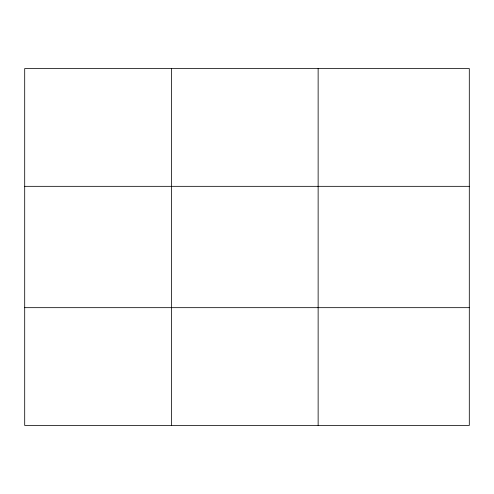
<?xml version="1.0" encoding="UTF-8"?>
<svg xmlns="http://www.w3.org/2000/svg" width="494" height="494" viewBox="0 0 494 494"><rect width="100%" height="100%" fill="white"/><g stroke="black" fill="none" stroke-linecap="round" stroke-linejoin="round"><path stroke-width="0.74" d="M171.418 425.445L171.418 68.555M318.136 425.445L318.136 68.555M469.3 186.331L469.3 68.555L24.7 68.555L24.7 425.445L469.3 425.445L469.3 186.331L24.7 186.331M24.7 307.669L469.3 307.669"/></g></svg>
